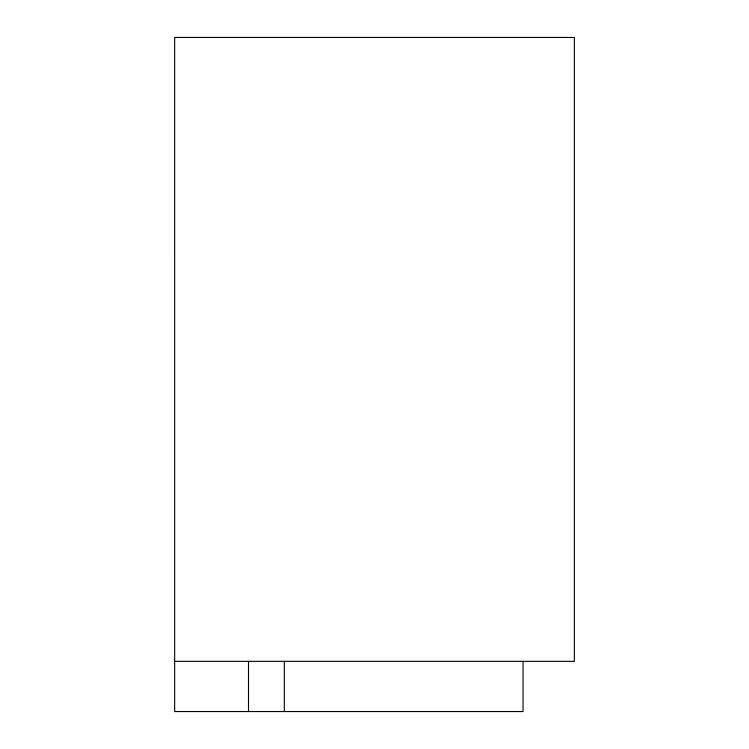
<?xml version="1.0" encoding="UTF-8"?>
<svg xmlns="http://www.w3.org/2000/svg" width="749" height="749" viewBox="0 0 749 749"><rect width="100%" height="100%" fill="white"/><g stroke="black" fill="none" stroke-linecap="round" stroke-linejoin="round"><path stroke-width="1.12" d="M174.648 661.348L574.352 661.348L574.352 37.45L174.657 37.45L174.648 711.55L523.045 711.55L523.045 661.348M284.32 661.348L284.32 711.55M248.509 661.348L248.509 711.55"/></g></svg>
